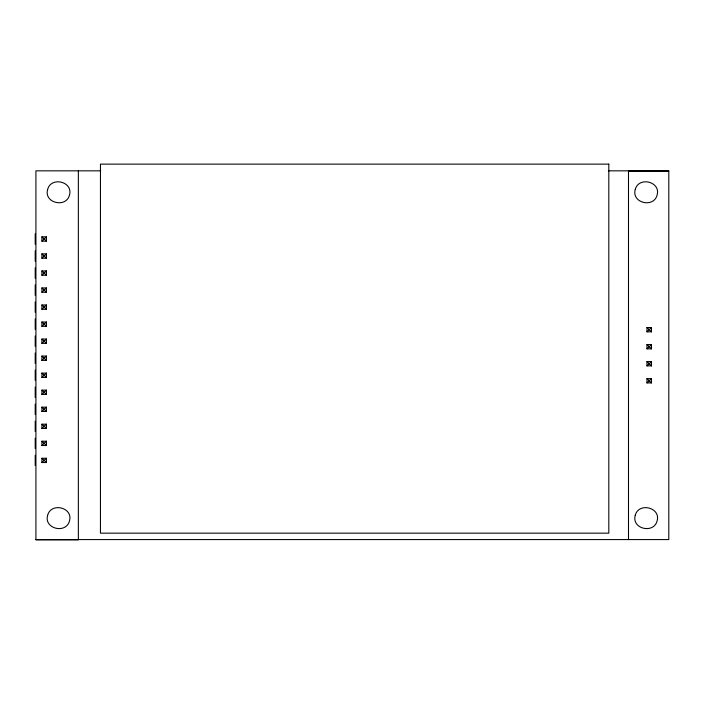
<?xml version="1.0" encoding="UTF-8"?>
<svg xmlns="http://www.w3.org/2000/svg" width="704" height="704" viewBox="0 0 704 704"><rect width="100%" height="100%" fill="white"/><g stroke="black" fill="none" stroke-linecap="round" stroke-linejoin="round"><path stroke-width="1.06" d="M41.914 241.164L46.446 236.87L46.446 241.164L41.914 241.164L41.914 236.87L46.446 236.87M41.914 258.192L46.446 253.898L46.446 258.192L41.914 258.192L41.914 253.898L46.446 253.898M41.914 275.22L46.446 270.926L46.446 275.22L41.914 275.22L41.914 270.926L46.446 270.926M41.914 292.248L46.446 287.954L46.446 292.248L41.914 292.248L41.914 287.954L46.446 287.954M41.914 309.276L46.446 304.982L46.446 309.276L41.914 309.276L41.914 304.982L46.446 304.982M41.914 326.304L46.446 322.018L46.446 326.304L41.914 326.304L41.914 322.018L46.446 322.018M41.914 343.332L46.446 339.046L46.446 343.332L41.914 343.332L41.914 339.046L46.446 339.046M41.914 360.36L46.446 356.074L46.446 360.36L41.914 360.36L41.914 356.074L46.446 356.074M41.914 377.397L46.446 373.102L46.446 377.397L41.914 377.397L41.914 373.102L46.446 373.102M41.914 394.425L46.446 390.13L46.446 394.425L41.914 394.425L41.914 390.13L46.446 390.13M41.914 411.453L46.446 407.158L46.446 411.453L41.914 411.453L41.914 407.158L46.446 407.158M41.914 428.481L46.446 424.186L46.446 428.481L41.914 428.481L41.914 424.186L46.446 424.186M41.914 445.509L46.446 441.214L46.446 445.509L41.914 445.509L41.914 441.214L46.446 441.214M41.914 462.537L46.446 458.251L46.446 462.537L41.914 462.537L41.914 458.251L46.446 458.251M646.967 331.83L651.49 327.536L651.49 331.83L646.967 331.83L646.967 327.536L651.49 327.536M646.967 348.858L651.49 344.564L651.49 348.858L646.967 348.858L646.967 344.564L651.49 344.564M646.967 365.886L651.49 361.601L651.49 365.886L646.967 365.886L646.967 361.601L651.49 361.601M646.967 382.914L651.49 378.629L651.49 382.914L646.967 382.914L646.967 378.629L651.49 378.629M100.751 170.834L35.922 170.834L35.922 539.871L78.355 539.871L78.355 170.834M608.37 170.834L668.8 170.834L668.8 539.572L35.922 539.572M668.8 171.116L628.496 171.116L628.496 539.572M646.967 327.536L651.49 331.83M646.967 344.564L651.49 348.858M646.967 361.601L651.49 365.886M646.967 378.629L651.49 382.914M41.914 236.87L46.446 241.164M41.914 253.898L46.446 258.192M41.914 270.926L46.446 275.22M41.914 287.954L46.446 292.248M41.914 304.982L46.446 309.276M41.914 322.018L46.446 326.304M41.914 339.046L46.446 343.332M41.914 356.074L46.446 360.36M41.914 373.102L46.446 377.397M41.914 390.13L46.446 394.425M41.914 407.158L46.446 411.453M41.914 424.186L46.446 428.481M41.914 441.214L46.446 445.509M41.914 458.251L46.446 462.537M35.2 233.851L35.2 244.174M35.2 250.879L35.2 261.21M35.2 267.907L35.2 278.238M35.2 284.935L35.2 295.266M35.2 301.972L35.2 312.294M35.2 319L35.2 329.322M35.2 336.028L35.2 346.35M35.2 353.056L35.2 363.378M35.2 370.084L35.2 380.406M35.2 387.112L35.2 397.443M35.2 404.14L35.2 414.471M35.2 421.168L35.2 431.499M35.2 438.205L35.2 448.527M35.2 455.233L35.2 465.555M47.626 189.508C43.683 203.016 66.132 208.393 69.485 195.061C73.418 181.553 50.978 176.176 47.626 189.508M47.626 515.346C43.683 528.845 66.132 534.23 69.485 520.89C73.418 507.39 50.978 502.005 47.626 515.346M635.246 189.508C631.303 203.016 653.752 208.393 657.105 195.061C661.038 181.553 638.59 176.176 635.246 189.508M635.246 515.346C631.303 528.845 653.752 534.23 657.105 520.89C661.038 507.39 638.59 502.005 635.246 515.346M608.81 164.129L100.452 164.129L100.452 533.166L608.81 533.166L608.81 164.129"/></g></svg>
